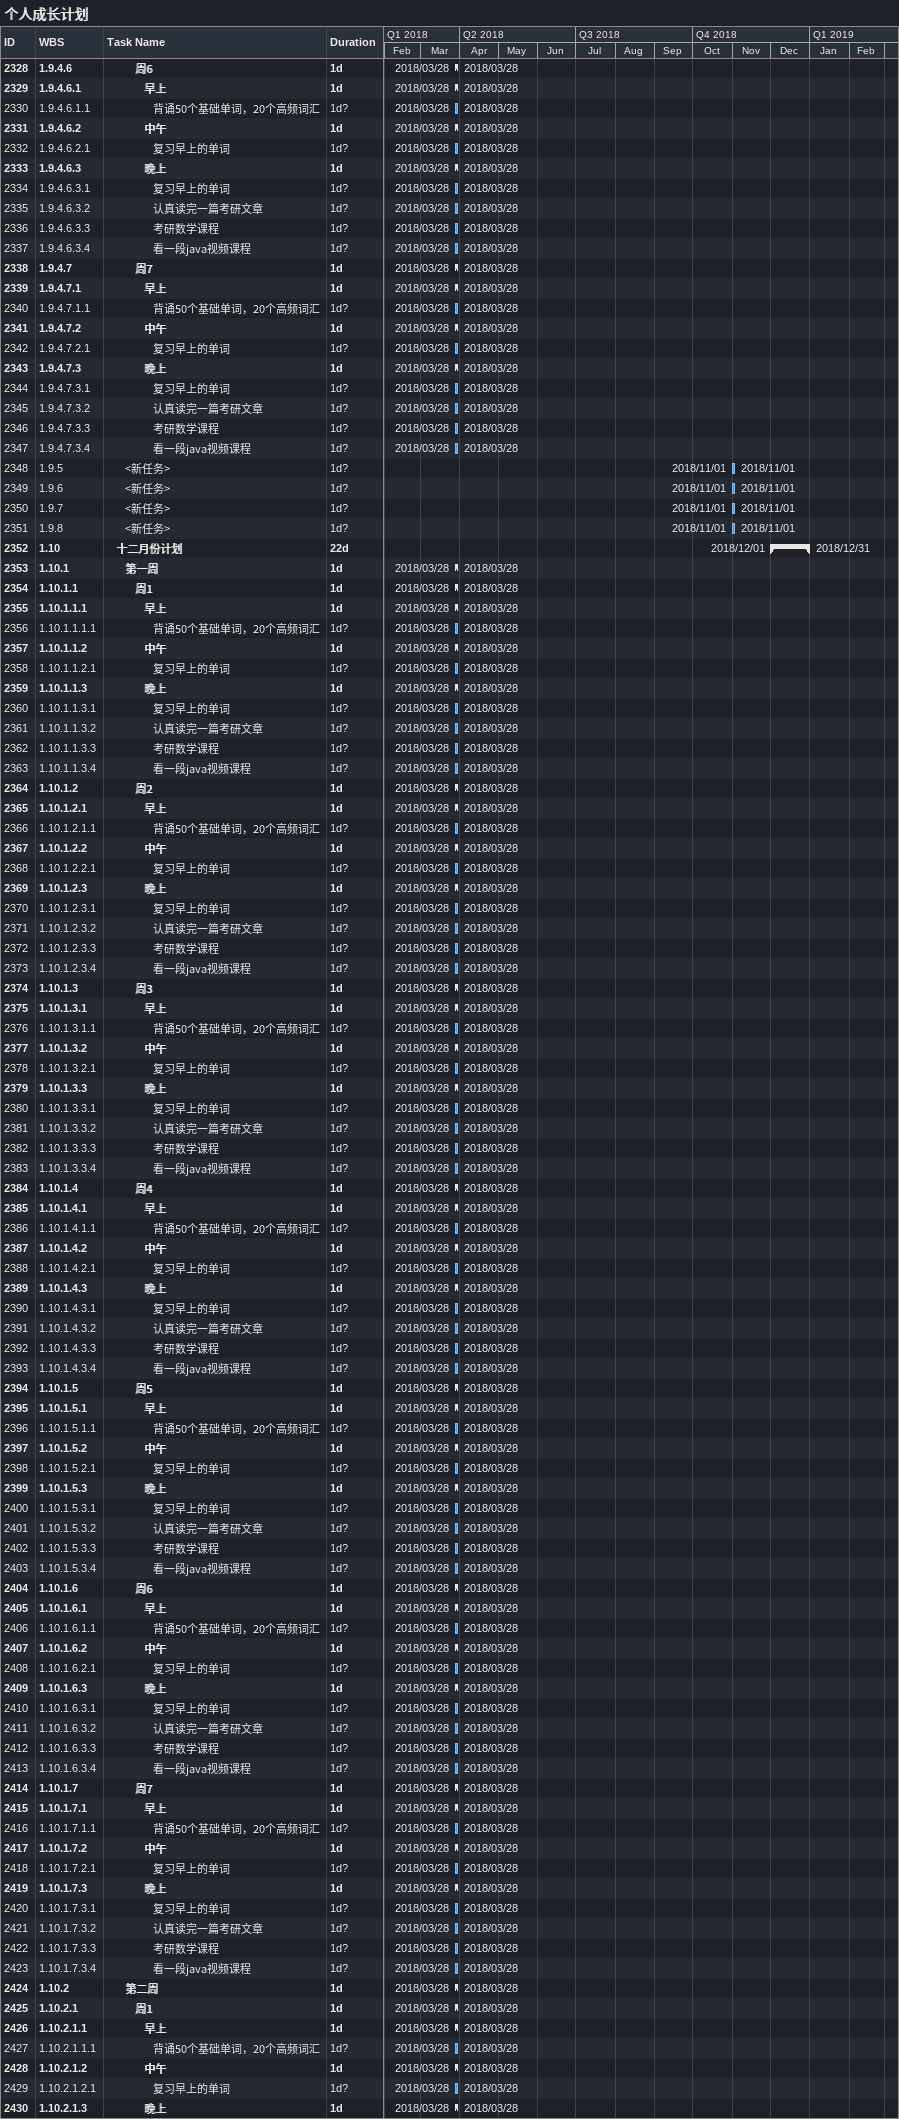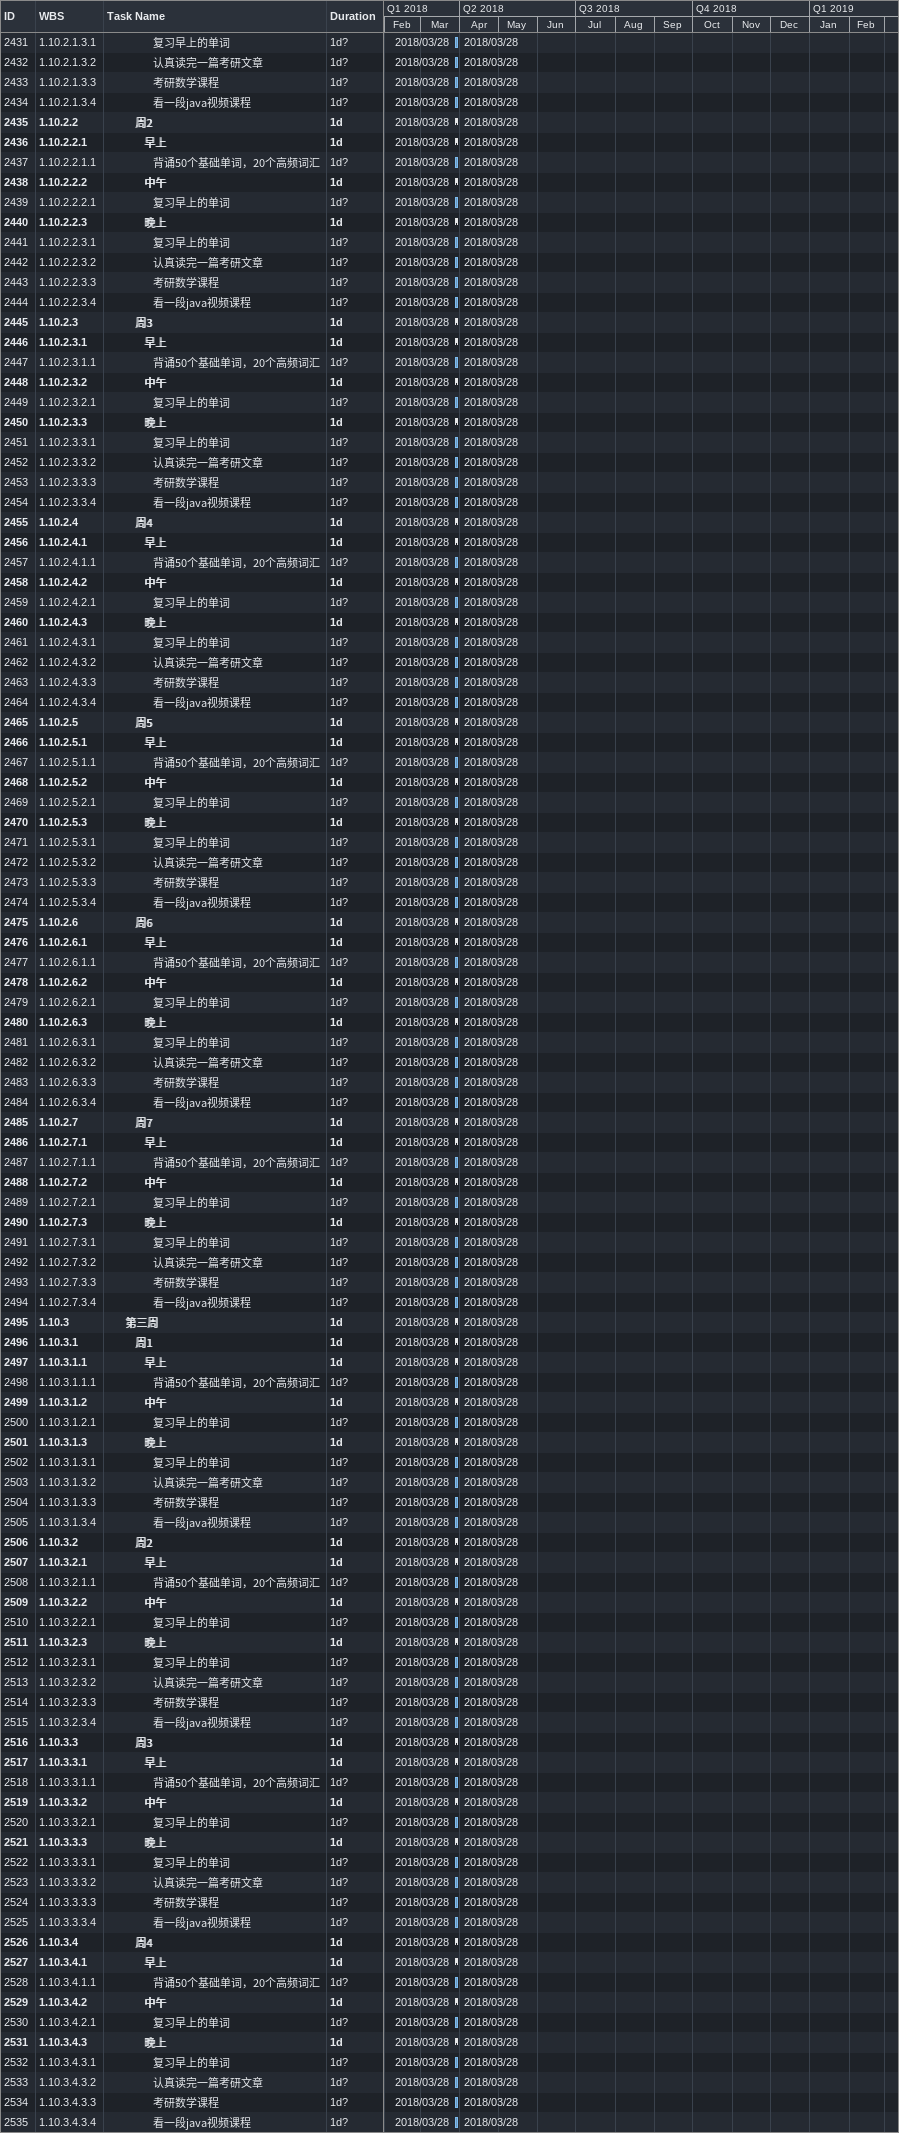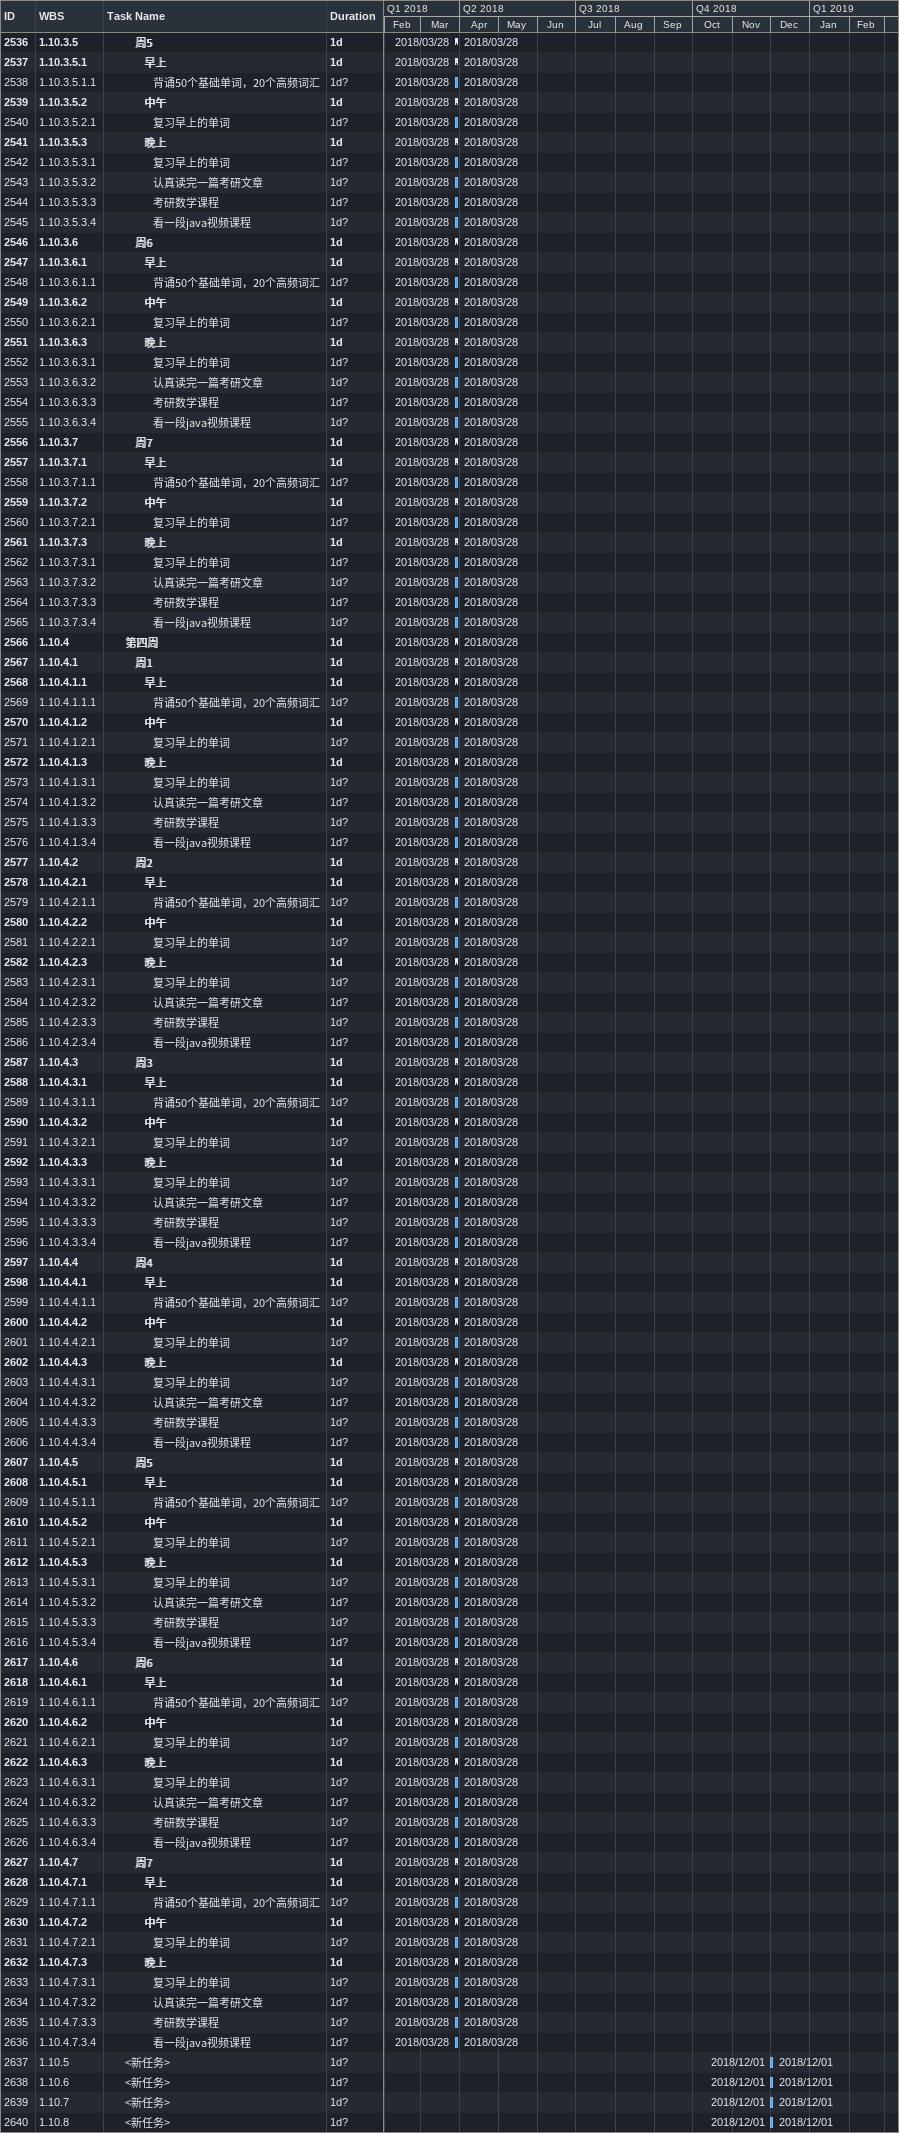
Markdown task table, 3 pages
个人成长计划

| ID | WBS | Task | Duration | Start | Finish |
|---|---|---|---|---|---|
| 2328 | 1.9.4.6 | **周6** | 1d | 2018-03-28 | 2018-03-28 |
| 2329 | 1.9.4.6.1 | **早上** | 1d | 2018-03-28 | 2018-03-28 |
| 2330 | 1.9.4.6.1.1 | 背诵50个基础单词，20个高频词汇 | 1d? | 2018-03-28 | 2018-03-28 |
| 2331 | 1.9.4.6.2 | **中午** | 1d | 2018-03-28 | 2018-03-28 |
| 2332 | 1.9.4.6.2.1 | 复习早上的单词 | 1d? | 2018-03-28 | 2018-03-28 |
| 2333 | 1.9.4.6.3 | **晚上** | 1d | 2018-03-28 | 2018-03-28 |
| 2334 | 1.9.4.6.3.1 | 复习早上的单词 | 1d? | 2018-03-28 | 2018-03-28 |
| 2335 | 1.9.4.6.3.2 | 认真读完一篇考研文章 | 1d? | 2018-03-28 | 2018-03-28 |
| 2336 | 1.9.4.6.3.3 | 考研数学课程 | 1d? | 2018-03-28 | 2018-03-28 |
| 2337 | 1.9.4.6.3.4 | 看一段java视频课程 | 1d? | 2018-03-28 | 2018-03-28 |
| 2338 | 1.9.4.7 | **周7** | 1d | 2018-03-28 | 2018-03-28 |
| 2339 | 1.9.4.7.1 | **早上** | 1d | 2018-03-28 | 2018-03-28 |
| 2340 | 1.9.4.7.1.1 | 背诵50个基础单词，20个高频词汇 | 1d? | 2018-03-28 | 2018-03-28 |
| 2341 | 1.9.4.7.2 | **中午** | 1d | 2018-03-28 | 2018-03-28 |
| 2342 | 1.9.4.7.2.1 | 复习早上的单词 | 1d? | 2018-03-28 | 2018-03-28 |
| 2343 | 1.9.4.7.3 | **晚上** | 1d | 2018-03-28 | 2018-03-28 |
| 2344 | 1.9.4.7.3.1 | 复习早上的单词 | 1d? | 2018-03-28 | 2018-03-28 |
| 2345 | 1.9.4.7.3.2 | 认真读完一篇考研文章 | 1d? | 2018-03-28 | 2018-03-28 |
| 2346 | 1.9.4.7.3.3 | 考研数学课程 | 1d? | 2018-03-28 | 2018-03-28 |
| 2347 | 1.9.4.7.3.4 | 看一段java视频课程 | 1d? | 2018-03-28 | 2018-03-28 |
| 2348 | 1.9.5 | <新任务> | 1d? | 2018-11-01 | 2018-11-01 |
| 2349 | 1.9.6 | <新任务> | 1d? | 2018-11-01 | 2018-11-01 |
| 2350 | 1.9.7 | <新任务> | 1d? | 2018-11-01 | 2018-11-01 |
| 2351 | 1.9.8 | <新任务> | 1d? | 2018-11-01 | 2018-11-01 |
| 2352 | 1.10 | **十二月份计划** | 22d | 2018-12-01 | 2018-12-31 |
| 2353 | 1.10.1 | **第一周** | 1d | 2018-03-28 | 2018-03-28 |
| 2354 | 1.10.1.1 | **周1** | 1d | 2018-03-28 | 2018-03-28 |
| 2355 | 1.10.1.1.1 | **早上** | 1d | 2018-03-28 | 2018-03-28 |
| 2356 | 1.10.1.1.1.1 | 背诵50个基础单词，20个高频词汇 | 1d? | 2018-03-28 | 2018-03-28 |
| 2357 | 1.10.1.1.2 | **中午** | 1d | 2018-03-28 | 2018-03-28 |
| 2358 | 1.10.1.1.2.1 | 复习早上的单词 | 1d? | 2018-03-28 | 2018-03-28 |
| 2359 | 1.10.1.1.3 | **晚上** | 1d | 2018-03-28 | 2018-03-28 |
| 2360 | 1.10.1.1.3.1 | 复习早上的单词 | 1d? | 2018-03-28 | 2018-03-28 |
| 2361 | 1.10.1.1.3.2 | 认真读完一篇考研文章 | 1d? | 2018-03-28 | 2018-03-28 |
| 2362 | 1.10.1.1.3.3 | 考研数学课程 | 1d? | 2018-03-28 | 2018-03-28 |
| 2363 | 1.10.1.1.3.4 | 看一段java视频课程 | 1d? | 2018-03-28 | 2018-03-28 |
| 2364 | 1.10.1.2 | **周2** | 1d | 2018-03-28 | 2018-03-28 |
| 2365 | 1.10.1.2.1 | **早上** | 1d | 2018-03-28 | 2018-03-28 |
| 2366 | 1.10.1.2.1.1 | 背诵50个基础单词，20个高频词汇 | 1d? | 2018-03-28 | 2018-03-28 |
| 2367 | 1.10.1.2.2 | **中午** | 1d | 2018-03-28 | 2018-03-28 |
| 2368 | 1.10.1.2.2.1 | 复习早上的单词 | 1d? | 2018-03-28 | 2018-03-28 |
| 2369 | 1.10.1.2.3 | **晚上** | 1d | 2018-03-28 | 2018-03-28 |
| 2370 | 1.10.1.2.3.1 | 复习早上的单词 | 1d? | 2018-03-28 | 2018-03-28 |
| 2371 | 1.10.1.2.3.2 | 认真读完一篇考研文章 | 1d? | 2018-03-28 | 2018-03-28 |
| 2372 | 1.10.1.2.3.3 | 考研数学课程 | 1d? | 2018-03-28 | 2018-03-28 |
| 2373 | 1.10.1.2.3.4 | 看一段java视频课程 | 1d? | 2018-03-28 | 2018-03-28 |
| 2374 | 1.10.1.3 | **周3** | 1d | 2018-03-28 | 2018-03-28 |
| 2375 | 1.10.1.3.1 | **早上** | 1d | 2018-03-28 | 2018-03-28 |
| 2376 | 1.10.1.3.1.1 | 背诵50个基础单词，20个高频词汇 | 1d? | 2018-03-28 | 2018-03-28 |
| 2377 | 1.10.1.3.2 | **中午** | 1d | 2018-03-28 | 2018-03-28 |
| 2378 | 1.10.1.3.2.1 | 复习早上的单词 | 1d? | 2018-03-28 | 2018-03-28 |
| 2379 | 1.10.1.3.3 | **晚上** | 1d | 2018-03-28 | 2018-03-28 |
| 2380 | 1.10.1.3.3.1 | 复习早上的单词 | 1d? | 2018-03-28 | 2018-03-28 |
| 2381 | 1.10.1.3.3.2 | 认真读完一篇考研文章 | 1d? | 2018-03-28 | 2018-03-28 |
| 2382 | 1.10.1.3.3.3 | 考研数学课程 | 1d? | 2018-03-28 | 2018-03-28 |
| 2383 | 1.10.1.3.3.4 | 看一段java视频课程 | 1d? | 2018-03-28 | 2018-03-28 |
| 2384 | 1.10.1.4 | **周4** | 1d | 2018-03-28 | 2018-03-28 |
| 2385 | 1.10.1.4.1 | **早上** | 1d | 2018-03-28 | 2018-03-28 |
| 2386 | 1.10.1.4.1.1 | 背诵50个基础单词，20个高频词汇 | 1d? | 2018-03-28 | 2018-03-28 |
| 2387 | 1.10.1.4.2 | **中午** | 1d | 2018-03-28 | 2018-03-28 |
| 2388 | 1.10.1.4.2.1 | 复习早上的单词 | 1d? | 2018-03-28 | 2018-03-28 |
| 2389 | 1.10.1.4.3 | **晚上** | 1d | 2018-03-28 | 2018-03-28 |
| 2390 | 1.10.1.4.3.1 | 复习早上的单词 | 1d? | 2018-03-28 | 2018-03-28 |
| 2391 | 1.10.1.4.3.2 | 认真读完一篇考研文章 | 1d? | 2018-03-28 | 2018-03-28 |
| 2392 | 1.10.1.4.3.3 | 考研数学课程 | 1d? | 2018-03-28 | 2018-03-28 |
| 2393 | 1.10.1.4.3.4 | 看一段java视频课程 | 1d? | 2018-03-28 | 2018-03-28 |
| 2394 | 1.10.1.5 | **周5** | 1d | 2018-03-28 | 2018-03-28 |
| 2395 | 1.10.1.5.1 | **早上** | 1d | 2018-03-28 | 2018-03-28 |
| 2396 | 1.10.1.5.1.1 | 背诵50个基础单词，20个高频词汇 | 1d? | 2018-03-28 | 2018-03-28 |
| 2397 | 1.10.1.5.2 | **中午** | 1d | 2018-03-28 | 2018-03-28 |
| 2398 | 1.10.1.5.2.1 | 复习早上的单词 | 1d? | 2018-03-28 | 2018-03-28 |
| 2399 | 1.10.1.5.3 | **晚上** | 1d | 2018-03-28 | 2018-03-28 |
| 2400 | 1.10.1.5.3.1 | 复习早上的单词 | 1d? | 2018-03-28 | 2018-03-28 |
| 2401 | 1.10.1.5.3.2 | 认真读完一篇考研文章 | 1d? | 2018-03-28 | 2018-03-28 |
| 2402 | 1.10.1.5.3.3 | 考研数学课程 | 1d? | 2018-03-28 | 2018-03-28 |
| 2403 | 1.10.1.5.3.4 | 看一段java视频课程 | 1d? | 2018-03-28 | 2018-03-28 |
| 2404 | 1.10.1.6 | **周6** | 1d | 2018-03-28 | 2018-03-28 |
| 2405 | 1.10.1.6.1 | **早上** | 1d | 2018-03-28 | 2018-03-28 |
| 2406 | 1.10.1.6.1.1 | 背诵50个基础单词，20个高频词汇 | 1d? | 2018-03-28 | 2018-03-28 |
| 2407 | 1.10.1.6.2 | **中午** | 1d | 2018-03-28 | 2018-03-28 |
| 2408 | 1.10.1.6.2.1 | 复习早上的单词 | 1d? | 2018-03-28 | 2018-03-28 |
| 2409 | 1.10.1.6.3 | **晚上** | 1d | 2018-03-28 | 2018-03-28 |
| 2410 | 1.10.1.6.3.1 | 复习早上的单词 | 1d? | 2018-03-28 | 2018-03-28 |
| 2411 | 1.10.1.6.3.2 | 认真读完一篇考研文章 | 1d? | 2018-03-28 | 2018-03-28 |
| 2412 | 1.10.1.6.3.3 | 考研数学课程 | 1d? | 2018-03-28 | 2018-03-28 |
| 2413 | 1.10.1.6.3.4 | 看一段java视频课程 | 1d? | 2018-03-28 | 2018-03-28 |
| 2414 | 1.10.1.7 | **周7** | 1d | 2018-03-28 | 2018-03-28 |
| 2415 | 1.10.1.7.1 | **早上** | 1d | 2018-03-28 | 2018-03-28 |
| 2416 | 1.10.1.7.1.1 | 背诵50个基础单词，20个高频词汇 | 1d? | 2018-03-28 | 2018-03-28 |
| 2417 | 1.10.1.7.2 | **中午** | 1d | 2018-03-28 | 2018-03-28 |
| 2418 | 1.10.1.7.2.1 | 复习早上的单词 | 1d? | 2018-03-28 | 2018-03-28 |
| 2419 | 1.10.1.7.3 | **晚上** | 1d | 2018-03-28 | 2018-03-28 |
| 2420 | 1.10.1.7.3.1 | 复习早上的单词 | 1d? | 2018-03-28 | 2018-03-28 |
| 2421 | 1.10.1.7.3.2 | 认真读完一篇考研文章 | 1d? | 2018-03-28 | 2018-03-28 |
| 2422 | 1.10.1.7.3.3 | 考研数学课程 | 1d? | 2018-03-28 | 2018-03-28 |
| 2423 | 1.10.1.7.3.4 | 看一段java视频课程 | 1d? | 2018-03-28 | 2018-03-28 |
| 2424 | 1.10.2 | **第二周** | 1d | 2018-03-28 | 2018-03-28 |
| 2425 | 1.10.2.1 | **周1** | 1d | 2018-03-28 | 2018-03-28 |
| 2426 | 1.10.2.1.1 | **早上** | 1d | 2018-03-28 | 2018-03-28 |
| 2427 | 1.10.2.1.1.1 | 背诵50个基础单词，20个高频词汇 | 1d? | 2018-03-28 | 2018-03-28 |
| 2428 | 1.10.2.1.2 | **中午** | 1d | 2018-03-28 | 2018-03-28 |
| 2429 | 1.10.2.1.2.1 | 复习早上的单词 | 1d? | 2018-03-28 | 2018-03-28 |
| 2430 | 1.10.2.1.3 | **晚上** | 1d | 2018-03-28 | 2018-03-28 |
| 2431 | 1.10.2.1.3.1 | 复习早上的单词 | 1d? | 2018-03-28 | 2018-03-28 |
| 2432 | 1.10.2.1.3.2 | 认真读完一篇考研文章 | 1d? | 2018-03-28 | 2018-03-28 |
| 2433 | 1.10.2.1.3.3 | 考研数学课程 | 1d? | 2018-03-28 | 2018-03-28 |
| 2434 | 1.10.2.1.3.4 | 看一段java视频课程 | 1d? | 2018-03-28 | 2018-03-28 |
| 2435 | 1.10.2.2 | **周2** | 1d | 2018-03-28 | 2018-03-28 |
| 2436 | 1.10.2.2.1 | **早上** | 1d | 2018-03-28 | 2018-03-28 |
| 2437 | 1.10.2.2.1.1 | 背诵50个基础单词，20个高频词汇 | 1d? | 2018-03-28 | 2018-03-28 |
| 2438 | 1.10.2.2.2 | **中午** | 1d | 2018-03-28 | 2018-03-28 |
| 2439 | 1.10.2.2.2.1 | 复习早上的单词 | 1d? | 2018-03-28 | 2018-03-28 |
| 2440 | 1.10.2.2.3 | **晚上** | 1d | 2018-03-28 | 2018-03-28 |
| 2441 | 1.10.2.2.3.1 | 复习早上的单词 | 1d? | 2018-03-28 | 2018-03-28 |
| 2442 | 1.10.2.2.3.2 | 认真读完一篇考研文章 | 1d? | 2018-03-28 | 2018-03-28 |
| 2443 | 1.10.2.2.3.3 | 考研数学课程 | 1d? | 2018-03-28 | 2018-03-28 |
| 2444 | 1.10.2.2.3.4 | 看一段java视频课程 | 1d? | 2018-03-28 | 2018-03-28 |
| 2445 | 1.10.2.3 | **周3** | 1d | 2018-03-28 | 2018-03-28 |
| 2446 | 1.10.2.3.1 | **早上** | 1d | 2018-03-28 | 2018-03-28 |
| 2447 | 1.10.2.3.1.1 | 背诵50个基础单词，20个高频词汇 | 1d? | 2018-03-28 | 2018-03-28 |
| 2448 | 1.10.2.3.2 | **中午** | 1d | 2018-03-28 | 2018-03-28 |
| 2449 | 1.10.2.3.2.1 | 复习早上的单词 | 1d? | 2018-03-28 | 2018-03-28 |
| 2450 | 1.10.2.3.3 | **晚上** | 1d | 2018-03-28 | 2018-03-28 |
| 2451 | 1.10.2.3.3.1 | 复习早上的单词 | 1d? | 2018-03-28 | 2018-03-28 |
| 2452 | 1.10.2.3.3.2 | 认真读完一篇考研文章 | 1d? | 2018-03-28 | 2018-03-28 |
| 2453 | 1.10.2.3.3.3 | 考研数学课程 | 1d? | 2018-03-28 | 2018-03-28 |
| 2454 | 1.10.2.3.3.4 | 看一段java视频课程 | 1d? | 2018-03-28 | 2018-03-28 |
| 2455 | 1.10.2.4 | **周4** | 1d | 2018-03-28 | 2018-03-28 |
| 2456 | 1.10.2.4.1 | **早上** | 1d | 2018-03-28 | 2018-03-28 |
| 2457 | 1.10.2.4.1.1 | 背诵50个基础单词，20个高频词汇 | 1d? | 2018-03-28 | 2018-03-28 |
| 2458 | 1.10.2.4.2 | **中午** | 1d | 2018-03-28 | 2018-03-28 |
| 2459 | 1.10.2.4.2.1 | 复习早上的单词 | 1d? | 2018-03-28 | 2018-03-28 |
| 2460 | 1.10.2.4.3 | **晚上** | 1d | 2018-03-28 | 2018-03-28 |
| 2461 | 1.10.2.4.3.1 | 复习早上的单词 | 1d? | 2018-03-28 | 2018-03-28 |
| 2462 | 1.10.2.4.3.2 | 认真读完一篇考研文章 | 1d? | 2018-03-28 | 2018-03-28 |
| 2463 | 1.10.2.4.3.3 | 考研数学课程 | 1d? | 2018-03-28 | 2018-03-28 |
| 2464 | 1.10.2.4.3.4 | 看一段java视频课程 | 1d? | 2018-03-28 | 2018-03-28 |
| 2465 | 1.10.2.5 | **周5** | 1d | 2018-03-28 | 2018-03-28 |
| 2466 | 1.10.2.5.1 | **早上** | 1d | 2018-03-28 | 2018-03-28 |
| 2467 | 1.10.2.5.1.1 | 背诵50个基础单词，20个高频词汇 | 1d? | 2018-03-28 | 2018-03-28 |
| 2468 | 1.10.2.5.2 | **中午** | 1d | 2018-03-28 | 2018-03-28 |
| 2469 | 1.10.2.5.2.1 | 复习早上的单词 | 1d? | 2018-03-28 | 2018-03-28 |
| 2470 | 1.10.2.5.3 | **晚上** | 1d | 2018-03-28 | 2018-03-28 |
| 2471 | 1.10.2.5.3.1 | 复习早上的单词 | 1d? | 2018-03-28 | 2018-03-28 |
| 2472 | 1.10.2.5.3.2 | 认真读完一篇考研文章 | 1d? | 2018-03-28 | 2018-03-28 |
| 2473 | 1.10.2.5.3.3 | 考研数学课程 | 1d? | 2018-03-28 | 2018-03-28 |
| 2474 | 1.10.2.5.3.4 | 看一段java视频课程 | 1d? | 2018-03-28 | 2018-03-28 |
| 2475 | 1.10.2.6 | **周6** | 1d | 2018-03-28 | 2018-03-28 |
| 2476 | 1.10.2.6.1 | **早上** | 1d | 2018-03-28 | 2018-03-28 |
| 2477 | 1.10.2.6.1.1 | 背诵50个基础单词，20个高频词汇 | 1d? | 2018-03-28 | 2018-03-28 |
| 2478 | 1.10.2.6.2 | **中午** | 1d | 2018-03-28 | 2018-03-28 |
| 2479 | 1.10.2.6.2.1 | 复习早上的单词 | 1d? | 2018-03-28 | 2018-03-28 |
| 2480 | 1.10.2.6.3 | **晚上** | 1d | 2018-03-28 | 2018-03-28 |
| 2481 | 1.10.2.6.3.1 | 复习早上的单词 | 1d? | 2018-03-28 | 2018-03-28 |
| 2482 | 1.10.2.6.3.2 | 认真读完一篇考研文章 | 1d? | 2018-03-28 | 2018-03-28 |
| 2483 | 1.10.2.6.3.3 | 考研数学课程 | 1d? | 2018-03-28 | 2018-03-28 |
| 2484 | 1.10.2.6.3.4 | 看一段java视频课程 | 1d? | 2018-03-28 | 2018-03-28 |
| 2485 | 1.10.2.7 | **周7** | 1d | 2018-03-28 | 2018-03-28 |
| 2486 | 1.10.2.7.1 | **早上** | 1d | 2018-03-28 | 2018-03-28 |
| 2487 | 1.10.2.7.1.1 | 背诵50个基础单词，20个高频词汇 | 1d? | 2018-03-28 | 2018-03-28 |
| 2488 | 1.10.2.7.2 | **中午** | 1d | 2018-03-28 | 2018-03-28 |
| 2489 | 1.10.2.7.2.1 | 复习早上的单词 | 1d? | 2018-03-28 | 2018-03-28 |
| 2490 | 1.10.2.7.3 | **晚上** | 1d | 2018-03-28 | 2018-03-28 |
| 2491 | 1.10.2.7.3.1 | 复习早上的单词 | 1d? | 2018-03-28 | 2018-03-28 |
| 2492 | 1.10.2.7.3.2 | 认真读完一篇考研文章 | 1d? | 2018-03-28 | 2018-03-28 |
| 2493 | 1.10.2.7.3.3 | 考研数学课程 | 1d? | 2018-03-28 | 2018-03-28 |
| 2494 | 1.10.2.7.3.4 | 看一段java视频课程 | 1d? | 2018-03-28 | 2018-03-28 |
| 2495 | 1.10.3 | **第三周** | 1d | 2018-03-28 | 2018-03-28 |
| 2496 | 1.10.3.1 | **周1** | 1d | 2018-03-28 | 2018-03-28 |
| 2497 | 1.10.3.1.1 | **早上** | 1d | 2018-03-28 | 2018-03-28 |
| 2498 | 1.10.3.1.1.1 | 背诵50个基础单词，20个高频词汇 | 1d? | 2018-03-28 | 2018-03-28 |
| 2499 | 1.10.3.1.2 | **中午** | 1d | 2018-03-28 | 2018-03-28 |
| 2500 | 1.10.3.1.2.1 | 复习早上的单词 | 1d? | 2018-03-28 | 2018-03-28 |
| 2501 | 1.10.3.1.3 | **晚上** | 1d | 2018-03-28 | 2018-03-28 |
| 2502 | 1.10.3.1.3.1 | 复习早上的单词 | 1d? | 2018-03-28 | 2018-03-28 |
| 2503 | 1.10.3.1.3.2 | 认真读完一篇考研文章 | 1d? | 2018-03-28 | 2018-03-28 |
| 2504 | 1.10.3.1.3.3 | 考研数学课程 | 1d? | 2018-03-28 | 2018-03-28 |
| 2505 | 1.10.3.1.3.4 | 看一段java视频课程 | 1d? | 2018-03-28 | 2018-03-28 |
| 2506 | 1.10.3.2 | **周2** | 1d | 2018-03-28 | 2018-03-28 |
| 2507 | 1.10.3.2.1 | **早上** | 1d | 2018-03-28 | 2018-03-28 |
| 2508 | 1.10.3.2.1.1 | 背诵50个基础单词，20个高频词汇 | 1d? | 2018-03-28 | 2018-03-28 |
| 2509 | 1.10.3.2.2 | **中午** | 1d | 2018-03-28 | 2018-03-28 |
| 2510 | 1.10.3.2.2.1 | 复习早上的单词 | 1d? | 2018-03-28 | 2018-03-28 |
| 2511 | 1.10.3.2.3 | **晚上** | 1d | 2018-03-28 | 2018-03-28 |
| 2512 | 1.10.3.2.3.1 | 复习早上的单词 | 1d? | 2018-03-28 | 2018-03-28 |
| 2513 | 1.10.3.2.3.2 | 认真读完一篇考研文章 | 1d? | 2018-03-28 | 2018-03-28 |
| 2514 | 1.10.3.2.3.3 | 考研数学课程 | 1d? | 2018-03-28 | 2018-03-28 |
| 2515 | 1.10.3.2.3.4 | 看一段java视频课程 | 1d? | 2018-03-28 | 2018-03-28 |
| 2516 | 1.10.3.3 | **周3** | 1d | 2018-03-28 | 2018-03-28 |
| 2517 | 1.10.3.3.1 | **早上** | 1d | 2018-03-28 | 2018-03-28 |
| 2518 | 1.10.3.3.1.1 | 背诵50个基础单词，20个高频词汇 | 1d? | 2018-03-28 | 2018-03-28 |
| 2519 | 1.10.3.3.2 | **中午** | 1d | 2018-03-28 | 2018-03-28 |
| 2520 | 1.10.3.3.2.1 | 复习早上的单词 | 1d? | 2018-03-28 | 2018-03-28 |
| 2521 | 1.10.3.3.3 | **晚上** | 1d | 2018-03-28 | 2018-03-28 |
| 2522 | 1.10.3.3.3.1 | 复习早上的单词 | 1d? | 2018-03-28 | 2018-03-28 |
| 2523 | 1.10.3.3.3.2 | 认真读完一篇考研文章 | 1d? | 2018-03-28 | 2018-03-28 |
| 2524 | 1.10.3.3.3.3 | 考研数学课程 | 1d? | 2018-03-28 | 2018-03-28 |
| 2525 | 1.10.3.3.3.4 | 看一段java视频课程 | 1d? | 2018-03-28 | 2018-03-28 |
| 2526 | 1.10.3.4 | **周4** | 1d | 2018-03-28 | 2018-03-28 |
| 2527 | 1.10.3.4.1 | **早上** | 1d | 2018-03-28 | 2018-03-28 |
| 2528 | 1.10.3.4.1.1 | 背诵50个基础单词，20个高频词汇 | 1d? | 2018-03-28 | 2018-03-28 |
| 2529 | 1.10.3.4.2 | **中午** | 1d | 2018-03-28 | 2018-03-28 |
| 2530 | 1.10.3.4.2.1 | 复习早上的单词 | 1d? | 2018-03-28 | 2018-03-28 |
| 2531 | 1.10.3.4.3 | **晚上** | 1d | 2018-03-28 | 2018-03-28 |
| 2532 | 1.10.3.4.3.1 | 复习早上的单词 | 1d? | 2018-03-28 | 2018-03-28 |
| 2533 | 1.10.3.4.3.2 | 认真读完一篇考研文章 | 1d? | 2018-03-28 | 2018-03-28 |
| 2534 | 1.10.3.4.3.3 | 考研数学课程 | 1d? | 2018-03-28 | 2018-03-28 |
| 2535 | 1.10.3.4.3.4 | 看一段java视频课程 | 1d? | 2018-03-28 | 2018-03-28 |
| 2536 | 1.10.3.5 | **周5** | 1d | 2018-03-28 | 2018-03-28 |
| 2537 | 1.10.3.5.1 | **早上** | 1d | 2018-03-28 | 2018-03-28 |
| 2538 | 1.10.3.5.1.1 | 背诵50个基础单词，20个高频词汇 | 1d? | 2018-03-28 | 2018-03-28 |
| 2539 | 1.10.3.5.2 | **中午** | 1d | 2018-03-28 | 2018-03-28 |
| 2540 | 1.10.3.5.2.1 | 复习早上的单词 | 1d? | 2018-03-28 | 2018-03-28 |
| 2541 | 1.10.3.5.3 | **晚上** | 1d | 2018-03-28 | 2018-03-28 |
| 2542 | 1.10.3.5.3.1 | 复习早上的单词 | 1d? | 2018-03-28 | 2018-03-28 |
| 2543 | 1.10.3.5.3.2 | 认真读完一篇考研文章 | 1d? | 2018-03-28 | 2018-03-28 |
| 2544 | 1.10.3.5.3.3 | 考研数学课程 | 1d? | 2018-03-28 | 2018-03-28 |
| 2545 | 1.10.3.5.3.4 | 看一段java视频课程 | 1d? | 2018-03-28 | 2018-03-28 |
| 2546 | 1.10.3.6 | **周6** | 1d | 2018-03-28 | 2018-03-28 |
| 2547 | 1.10.3.6.1 | **早上** | 1d | 2018-03-28 | 2018-03-28 |
| 2548 | 1.10.3.6.1.1 | 背诵50个基础单词，20个高频词汇 | 1d? | 2018-03-28 | 2018-03-28 |
| 2549 | 1.10.3.6.2 | **中午** | 1d | 2018-03-28 | 2018-03-28 |
| 2550 | 1.10.3.6.2.1 | 复习早上的单词 | 1d? | 2018-03-28 | 2018-03-28 |
| 2551 | 1.10.3.6.3 | **晚上** | 1d | 2018-03-28 | 2018-03-28 |
| 2552 | 1.10.3.6.3.1 | 复习早上的单词 | 1d? | 2018-03-28 | 2018-03-28 |
| 2553 | 1.10.3.6.3.2 | 认真读完一篇考研文章 | 1d? | 2018-03-28 | 2018-03-28 |
| 2554 | 1.10.3.6.3.3 | 考研数学课程 | 1d? | 2018-03-28 | 2018-03-28 |
| 2555 | 1.10.3.6.3.4 | 看一段java视频课程 | 1d? | 2018-03-28 | 2018-03-28 |
| 2556 | 1.10.3.7 | **周7** | 1d | 2018-03-28 | 2018-03-28 |
| 2557 | 1.10.3.7.1 | **早上** | 1d | 2018-03-28 | 2018-03-28 |
| 2558 | 1.10.3.7.1.1 | 背诵50个基础单词，20个高频词汇 | 1d? | 2018-03-28 | 2018-03-28 |
| 2559 | 1.10.3.7.2 | **中午** | 1d | 2018-03-28 | 2018-03-28 |
| 2560 | 1.10.3.7.2.1 | 复习早上的单词 | 1d? | 2018-03-28 | 2018-03-28 |
| 2561 | 1.10.3.7.3 | **晚上** | 1d | 2018-03-28 | 2018-03-28 |
| 2562 | 1.10.3.7.3.1 | 复习早上的单词 | 1d? | 2018-03-28 | 2018-03-28 |
| 2563 | 1.10.3.7.3.2 | 认真读完一篇考研文章 | 1d? | 2018-03-28 | 2018-03-28 |
| 2564 | 1.10.3.7.3.3 | 考研数学课程 | 1d? | 2018-03-28 | 2018-03-28 |
| 2565 | 1.10.3.7.3.4 | 看一段java视频课程 | 1d? | 2018-03-28 | 2018-03-28 |
| 2566 | 1.10.4 | **第四周** | 1d | 2018-03-28 | 2018-03-28 |
| 2567 | 1.10.4.1 | **周1** | 1d | 2018-03-28 | 2018-03-28 |
| 2568 | 1.10.4.1.1 | **早上** | 1d | 2018-03-28 | 2018-03-28 |
| 2569 | 1.10.4.1.1.1 | 背诵50个基础单词，20个高频词汇 | 1d? | 2018-03-28 | 2018-03-28 |
| 2570 | 1.10.4.1.2 | **中午** | 1d | 2018-03-28 | 2018-03-28 |
| 2571 | 1.10.4.1.2.1 | 复习早上的单词 | 1d? | 2018-03-28 | 2018-03-28 |
| 2572 | 1.10.4.1.3 | **晚上** | 1d | 2018-03-28 | 2018-03-28 |
| 2573 | 1.10.4.1.3.1 | 复习早上的单词 | 1d? | 2018-03-28 | 2018-03-28 |
| 2574 | 1.10.4.1.3.2 | 认真读完一篇考研文章 | 1d? | 2018-03-28 | 2018-03-28 |
| 2575 | 1.10.4.1.3.3 | 考研数学课程 | 1d? | 2018-03-28 | 2018-03-28 |
| 2576 | 1.10.4.1.3.4 | 看一段java视频课程 | 1d? | 2018-03-28 | 2018-03-28 |
| 2577 | 1.10.4.2 | **周2** | 1d | 2018-03-28 | 2018-03-28 |
| 2578 | 1.10.4.2.1 | **早上** | 1d | 2018-03-28 | 2018-03-28 |
| 2579 | 1.10.4.2.1.1 | 背诵50个基础单词，20个高频词汇 | 1d? | 2018-03-28 | 2018-03-28 |
| 2580 | 1.10.4.2.2 | **中午** | 1d | 2018-03-28 | 2018-03-28 |
| 2581 | 1.10.4.2.2.1 | 复习早上的单词 | 1d? | 2018-03-28 | 2018-03-28 |
| 2582 | 1.10.4.2.3 | **晚上** | 1d | 2018-03-28 | 2018-03-28 |
| 2583 | 1.10.4.2.3.1 | 复习早上的单词 | 1d? | 2018-03-28 | 2018-03-28 |
| 2584 | 1.10.4.2.3.2 | 认真读完一篇考研文章 | 1d? | 2018-03-28 | 2018-03-28 |
| 2585 | 1.10.4.2.3.3 | 考研数学课程 | 1d? | 2018-03-28 | 2018-03-28 |
| 2586 | 1.10.4.2.3.4 | 看一段java视频课程 | 1d? | 2018-03-28 | 2018-03-28 |
| 2587 | 1.10.4.3 | **周3** | 1d | 2018-03-28 | 2018-03-28 |
| 2588 | 1.10.4.3.1 | **早上** | 1d | 2018-03-28 | 2018-03-28 |
| 2589 | 1.10.4.3.1.1 | 背诵50个基础单词，20个高频词汇 | 1d? | 2018-03-28 | 2018-03-28 |
| 2590 | 1.10.4.3.2 | **中午** | 1d | 2018-03-28 | 2018-03-28 |
| 2591 | 1.10.4.3.2.1 | 复习早上的单词 | 1d? | 2018-03-28 | 2018-03-28 |
| 2592 | 1.10.4.3.3 | **晚上** | 1d | 2018-03-28 | 2018-03-28 |
| 2593 | 1.10.4.3.3.1 | 复习早上的单词 | 1d? | 2018-03-28 | 2018-03-28 |
| 2594 | 1.10.4.3.3.2 | 认真读完一篇考研文章 | 1d? | 2018-03-28 | 2018-03-28 |
| 2595 | 1.10.4.3.3.3 | 考研数学课程 | 1d? | 2018-03-28 | 2018-03-28 |
| 2596 | 1.10.4.3.3.4 | 看一段java视频课程 | 1d? | 2018-03-28 | 2018-03-28 |
| 2597 | 1.10.4.4 | **周4** | 1d | 2018-03-28 | 2018-03-28 |
| 2598 | 1.10.4.4.1 | **早上** | 1d | 2018-03-28 | 2018-03-28 |
| 2599 | 1.10.4.4.1.1 | 背诵50个基础单词，20个高频词汇 | 1d? | 2018-03-28 | 2018-03-28 |
| 2600 | 1.10.4.4.2 | **中午** | 1d | 2018-03-28 | 2018-03-28 |
| 2601 | 1.10.4.4.2.1 | 复习早上的单词 | 1d? | 2018-03-28 | 2018-03-28 |
| 2602 | 1.10.4.4.3 | **晚上** | 1d | 2018-03-28 | 2018-03-28 |
| 2603 | 1.10.4.4.3.1 | 复习早上的单词 | 1d? | 2018-03-28 | 2018-03-28 |
| 2604 | 1.10.4.4.3.2 | 认真读完一篇考研文章 | 1d? | 2018-03-28 | 2018-03-28 |
| 2605 | 1.10.4.4.3.3 | 考研数学课程 | 1d? | 2018-03-28 | 2018-03-28 |
| 2606 | 1.10.4.4.3.4 | 看一段java视频课程 | 1d? | 2018-03-28 | 2018-03-28 |
| 2607 | 1.10.4.5 | **周5** | 1d | 2018-03-28 | 2018-03-28 |
| 2608 | 1.10.4.5.1 | **早上** | 1d | 2018-03-28 | 2018-03-28 |
| 2609 | 1.10.4.5.1.1 | 背诵50个基础单词，20个高频词汇 | 1d? | 2018-03-28 | 2018-03-28 |
| 2610 | 1.10.4.5.2 | **中午** | 1d | 2018-03-28 | 2018-03-28 |
| 2611 | 1.10.4.5.2.1 | 复习早上的单词 | 1d? | 2018-03-28 | 2018-03-28 |
| 2612 | 1.10.4.5.3 | **晚上** | 1d | 2018-03-28 | 2018-03-28 |
| 2613 | 1.10.4.5.3.1 | 复习早上的单词 | 1d? | 2018-03-28 | 2018-03-28 |
| 2614 | 1.10.4.5.3.2 | 认真读完一篇考研文章 | 1d? | 2018-03-28 | 2018-03-28 |
| 2615 | 1.10.4.5.3.3 | 考研数学课程 | 1d? | 2018-03-28 | 2018-03-28 |
| 2616 | 1.10.4.5.3.4 | 看一段java视频课程 | 1d? | 2018-03-28 | 2018-03-28 |
| 2617 | 1.10.4.6 | **周6** | 1d | 2018-03-28 | 2018-03-28 |
| 2618 | 1.10.4.6.1 | **早上** | 1d | 2018-03-28 | 2018-03-28 |
| 2619 | 1.10.4.6.1.1 | 背诵50个基础单词，20个高频词汇 | 1d? | 2018-03-28 | 2018-03-28 |
| 2620 | 1.10.4.6.2 | **中午** | 1d | 2018-03-28 | 2018-03-28 |
| 2621 | 1.10.4.6.2.1 | 复习早上的单词 | 1d? | 2018-03-28 | 2018-03-28 |
| 2622 | 1.10.4.6.3 | **晚上** | 1d | 2018-03-28 | 2018-03-28 |
| 2623 | 1.10.4.6.3.1 | 复习早上的单词 | 1d? | 2018-03-28 | 2018-03-28 |
| 2624 | 1.10.4.6.3.2 | 认真读完一篇考研文章 | 1d? | 2018-03-28 | 2018-03-28 |
| 2625 | 1.10.4.6.3.3 | 考研数学课程 | 1d? | 2018-03-28 | 2018-03-28 |
| 2626 | 1.10.4.6.3.4 | 看一段java视频课程 | 1d? | 2018-03-28 | 2018-03-28 |
| 2627 | 1.10.4.7 | **周7** | 1d | 2018-03-28 | 2018-03-28 |
| 2628 | 1.10.4.7.1 | **早上** | 1d | 2018-03-28 | 2018-03-28 |
| 2629 | 1.10.4.7.1.1 | 背诵50个基础单词，20个高频词汇 | 1d? | 2018-03-28 | 2018-03-28 |
| 2630 | 1.10.4.7.2 | **中午** | 1d | 2018-03-28 | 2018-03-28 |
| 2631 | 1.10.4.7.2.1 | 复习早上的单词 | 1d? | 2018-03-28 | 2018-03-28 |
| 2632 | 1.10.4.7.3 | **晚上** | 1d | 2018-03-28 | 2018-03-28 |
| 2633 | 1.10.4.7.3.1 | 复习早上的单词 | 1d? | 2018-03-28 | 2018-03-28 |
| 2634 | 1.10.4.7.3.2 | 认真读完一篇考研文章 | 1d? | 2018-03-28 | 2018-03-28 |
| 2635 | 1.10.4.7.3.3 | 考研数学课程 | 1d? | 2018-03-28 | 2018-03-28 |
| 2636 | 1.10.4.7.3.4 | 看一段java视频课程 | 1d? | 2018-03-28 | 2018-03-28 |
| 2637 | 1.10.5 | <新任务> | 1d? | 2018-12-01 | 2018-12-01 |
| 2638 | 1.10.6 | <新任务> | 1d? | 2018-12-01 | 2018-12-01 |
| 2639 | 1.10.7 | <新任务> | 1d? | 2018-12-01 | 2018-12-01 |
| 2640 | 1.10.8 | <新任务> | 1d? | 2018-12-01 | 2018-12-01 |
